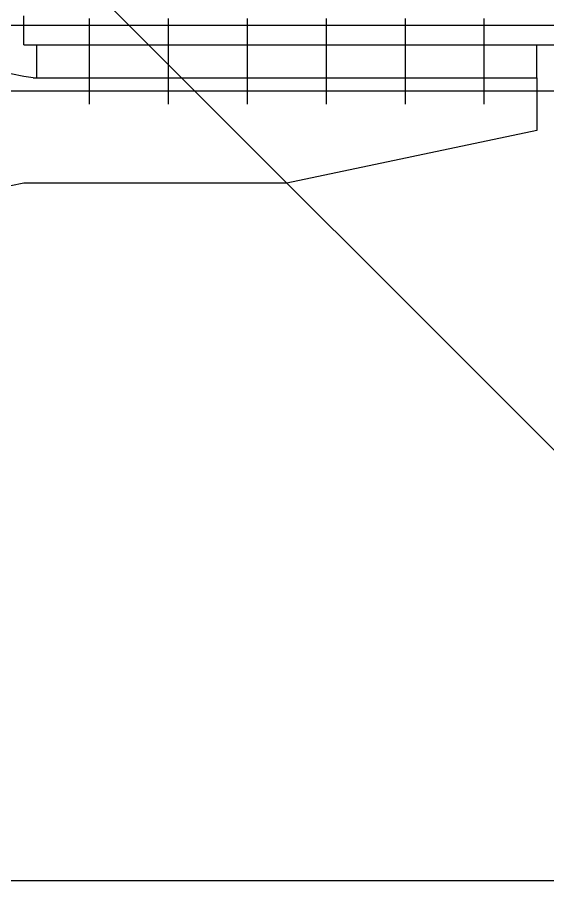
# Model space of a CAD drawing. Extents: x -668440 to 1010955, y -1678500 to 210463.
# Drawn here: x -317552 to -313520, y -903079 to -896519 of the extents above; entities that cross this region are included whole.
import ezdxf

# ---------------------------------------------------------------- set-up
doc = ezdxf.new("R2010")
doc.units = 0
doc.header["$MEASUREMENT"] = 0
doc.layers.get('0').update_dxf_attribs({"color": 3, "linetype": 'CONTINUOUS'})
doc.layers.add('00_ADDL', color=253, linetype='CONTINUOUS', plot=False)
for name, color, linetype in [('BEAM_H-482x300x11x15x13', 7, 'CONTINUOUS'), ('BOLT', 4, 'CONTINUOUS'), ('C400-R25-6M22_d', 7, 'CONTINUOUS')]:
    doc.layers.add(name, color=color, linetype=linetype)

# ---------------------------------------------------------------- blocks, each defined once
blk = doc.blocks.new('剛接合部C1Y')
at = {"layer": '00_ADDL'}
for p, q in [((-199890.09265, -393132.59222), (-198090.09265, -394932.59222)), ((-198920.09265, -394282.59222), (-196038.01678, -394282.59222)), ((-198920.09265, -394332.59222), (-196038.01678, -394332.59222))]:
    blk.add_line(p, q, dxfattribs=at)
blk.add_lwpolyline([(-199890.09265, -394932.59222), (-199890.09265, -393132.59222), (-198090.09265, -393132.59222), (-198090.09265, -394932.59222)], close=True, dxfattribs=at)
at = {"layer": 'BEAM_H-482x300x11x15x13'}
for p, q in [((-198820.09265, -394280.59222), (-198820.09265, -394275.59222)), ((-198820.09265, -394282.59222), (-198820.09265, -394280.59222)), ((-198820.09265, -394282.59222), (-198820.09265, -394282.59222)), ((-198820.09265, -394282.59222), (-198090.09265, -394282.59222)), ((-198820.09265, -394297.59222), (-198820.09265, -394282.59222)), ((-198820.09265, -394297.59222), (-198090.09265, -394297.59222)), ((-198820.09265, -394297.59222), (-198820.09265, -394297.59222))]:
    blk.add_line(p, q, dxfattribs=at)
at = {"layer": 'BOLT'}
for p, q in [((-198770.09265, -394317.59222), (-198770.09265, -394277.59222)), ((-198770.09265, -394317.59222), (-198770.09265, -394277.59222)), ((-198710.09265, -394317.59222), (-198710.09265, -394277.59222)), ((-198710.09265, -394317.59222), (-198710.09265, -394277.59222)), ((-198650.09265, -394317.59222), (-198650.09265, -394277.59222)), ((-198650.09265, -394317.59222), (-198650.09265, -394277.59222)), ((-198590.09265, -394317.59222), (-198590.09265, -394277.59222)), ((-198590.09265, -394317.59222), (-198590.09265, -394277.59222)), ((-198530.09265, -394317.59222), (-198530.09265, -394277.59222)), ((-198530.09265, -394317.59222), (-198530.09265, -394277.59222)), ((-198470.09265, -394317.59222), (-198470.09265, -394277.59222)), ((-198470.09265, -394317.59222), (-198470.09265, -394277.59222)), ((-198770.09265, -394342.59222), (-198770.09265, -394302.59222)), ((-198770.09265, -394342.59222), (-198770.09265, -394302.59222)), ((-198710.09265, -394342.59222), (-198710.09265, -394302.59222)), ((-198710.09265, -394342.59222), (-198710.09265, -394302.59222)), ((-198650.09265, -394342.59222), (-198650.09265, -394302.59222)), ((-198650.09265, -394342.59222), (-198650.09265, -394302.59222)), ((-198590.09265, -394342.59222), (-198590.09265, -394302.59222)), ((-198590.09265, -394342.59222), (-198590.09265, -394302.59222)), ((-198530.09265, -394342.59222), (-198530.09265, -394302.59222)), ((-198530.09265, -394342.59222), (-198530.09265, -394302.59222)), ((-198470.09265, -394342.59222), (-198470.09265, -394302.59222)), ((-198470.09265, -394342.59222), (-198470.09265, -394302.59222))]:
    blk.add_line(p, q, dxfattribs=at)
at = {"layer": 'C400-R25-6M22_d'}
for p, q in [((-198810.09265, -394322.59222), (-198810.09265, -394297.59222)), ((-198430.09265, -394322.59222), (-198430.09265, -394297.59222)), ((-198820.09265, -394321.59222), (-198830.09265, -394319.59222)), ((-198813.09265, -394322.59222), (-198820.09265, -394321.59222)), ((-198820.09265, -394321.59222), (-198820.09265, -394321.59222)), ((-198813.09265, -394322.59222), (-198813.09265, -394322.59222)), ((-198813.09265, -394322.59222), (-198430.09265, -394322.59222)), ((-198810.09265, -394322.59222), (-198810.09265, -394322.59222)), ((-198810.09265, -394322.59222), (-198430.09265, -394322.59222)), ((-198430.09265, -394322.59222), (-198430.09265, -394322.59222)), ((-198430.09265, -394322.59222), (-198430.09265, -394362.59222)), ((-198430.09265, -394362.59222), (-198620.09265, -394402.59222)), ((-198430.09265, -394362.59222), (-198430.09265, -394362.59222)), ((-198820.09265, -394402.59222), (-198830.09265, -394404.59222)), ((-198812.09265, -394402.59222), (-198820.09265, -394402.59222)), ((-198820.09265, -394402.59222), (-198820.09265, -394402.59222)), ((-198812.09265, -394402.59222), (-198812.09265, -394402.59222)), ((-198620.09265, -394402.59222), (-198812.09265, -394402.59222))]:
    blk.add_line(p, q, dxfattribs=at)

msp = doc.modelspace()

# ---------------------------------------------------------------- block references
at = {"xscale": 10, "yscale": 10, "zscale": 10}
msp.add_blockref('剛接合部C1Y', (1670698.6842, 3046247.35843, 5600), dxfattribs=at)

doc.saveas('drawing.dxf')
